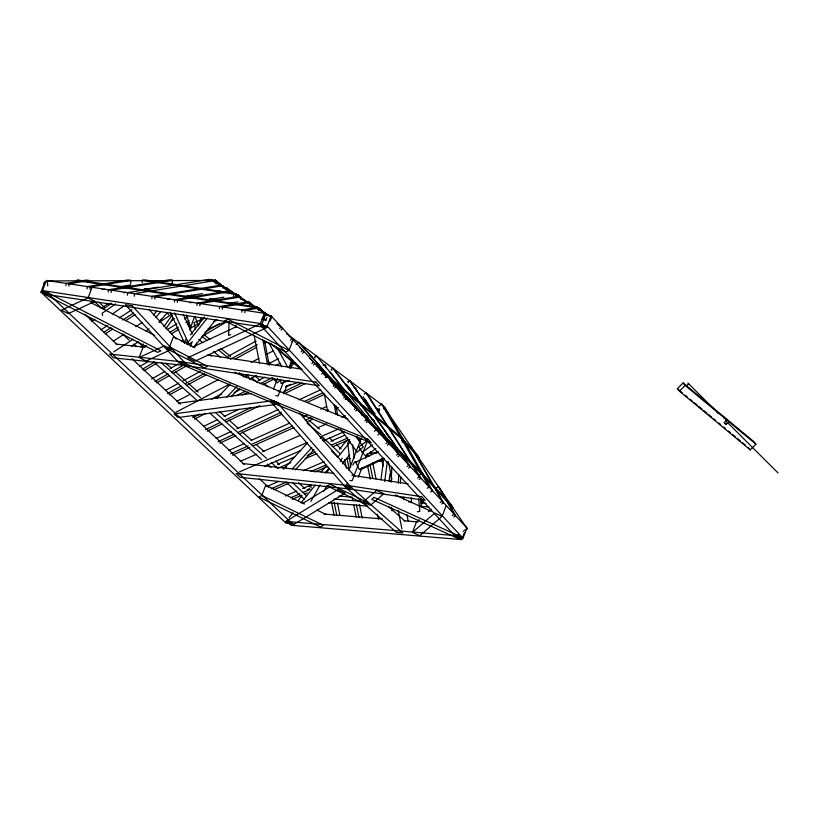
<?xml version="1.0" encoding="UTF-8"?>
<svg xmlns="http://www.w3.org/2000/svg" width="819" height="819" viewBox="0 0 819 819"><rect width="100%" height="100%" fill="white"/><g stroke="black" fill="none" stroke-linecap="round" stroke-linejoin="round"><path stroke-width="1.23" d="M229.095 321.754L228.624 335.432L230.702 334.602M236.056 327.549L236.138 325.061M290.95 368.345L291.175 362.551L294.871 362.848M325.624 367.598L325.706 365.274L323.239 365.079M391.072 482.258L391.871 467.219M398.3 483.405L398.761 474.631M400.389 483.015L400.726 476.75M65.97 285.677L66.114 283.384L86.476 280.067L89.404 280.518L69.042 283.824L68.898 286.118M87.111 288.861L87.254 286.568L127.979 279.955L130.907 280.395L130.692 283.835M90.039 289.302L90.182 287.008L130.907 280.395M108.251 292.055L108.395 289.762L169.482 279.832L172.41 280.272L172.205 283.722M111.179 292.496L111.323 290.202L172.41 280.272M127.436 295.198L127.59 292.649L209.04 279.422L215.868 280.456L215.714 283.005M134.265 296.232L134.418 293.683L215.868 280.456M142.168 282.606L142.301 280.313L144.799 279.903L236.159 293.683L236.015 295.976M151.904 298.638L152.047 296.345L219.922 285.319L222.85 285.759L222.707 288.053M154.832 299.078L154.975 296.785L222.85 285.759M174.406 302.027L174.549 299.734L228.849 290.919L231.777 291.359L231.634 293.652M177.334 302.477L177.477 300.174L231.777 291.359M196.918 305.426L197.051 303.132L237.776 296.519L240.704 296.959L240.571 299.252M199.846 305.866L199.979 303.573L240.704 296.959M219.42 308.824L219.564 306.531L246.714 302.119L249.641 302.559L249.498 304.852M222.348 309.265L222.492 306.971L249.641 302.559M233.446 297.532L233.661 294.093L236.159 293.683M241.922 312.213L242.066 309.92L255.641 307.719L258.569 308.159L258.425 310.452M244.85 312.653L244.994 310.36L258.569 308.159M188.79 344.881L186.814 343.867L187.029 341.349M380.927 479.873L383.773 458.558M384.695 481.5L387.377 461.435M389.035 481.234L390.039 473.71M40.95 292.137L47.451 292.833L292.403 523.75L285.903 523.054L40.95 292.137L44.891 281.92M42.486 290.632L46.427 280.415L266.032 313.534L262.09 323.761L265.52 327.467L45.915 294.349L42.486 290.632L262.09 323.761M88.063 297.85L94.973 301.402L68.233 313.657L61.312 310.104L88.063 297.85L92.004 287.623M139.117 357.504L164.465 345.884L171.386 349.437L146.028 361.056L139.117 357.504L143.059 347.276L146.519 345.69M169.533 346.908L207.494 366.328L204.279 367.833L166.318 348.413L169.533 346.908L173.474 336.691L194.697 347.543M184.51 342.966L185.893 339.394M189.578 329.852L194.635 316.728M190.428 346.386L192.27 341.615M198.249 326.116L201.474 317.762M216.103 284.05L216.984 281.777L227.221 289.414M195.229 346.519L196.611 342.946M212.715 301.197L213.636 298.812M260.34 323.843L267.27 327.385L194.656 361.333L187.715 357.79L260.34 323.843L264.281 313.616L268.243 315.643M264.046 319.615L265.776 320.505L266.953 317.434M271.161 315.909L466.932 527.999L462.991 538.216L267.219 326.126L271.161 315.909L267.752 315.397M273.515 388.994L277.631 378.337M289.005 350.419L227.999 319.215L224.785 320.72L285.79 351.924L289.005 350.419L292.946 340.202M284.009 380.548L278.071 395.946L275.788 395.608M289.035 367.526L291.779 360.421M283.773 393.734L286.978 385.452M261.783 495.434L323.31 525.296L320.516 527.006L258.988 497.143L261.783 495.434L265.735 485.206L304.473 504.013M348.945 470.208L361.374 438.011M346.417 485.339L236.23 473.515L240.254 477.303L350.43 489.127L346.417 485.339L347.287 483.067M367.281 441.421L352.098 480.784L349.826 480.436M378.327 412.807L379.709 409.224L377.436 408.886M358.282 477.334L361.967 467.792M365.653 458.251L367.485 453.48M445.976 506.183L442.035 516.4L419.758 535.708L412.459 532.401L416.4 522.174L419.185 519.758M461.721 539.608L457.422 535.79L286.998 521.498L291.298 525.307L461.721 539.608L464.353 532.79M261.773 319.758L264.987 313.585L211.404 279.985L218.335 283.528L270.854 316.462M269.779 321.243L271.918 317.127L264.987 313.585M310.892 501.412L320.106 484.899M326.863 472.788L329.32 468.386M323.771 491.205L326.842 485.698M340.356 461.476L342.199 458.179M342.731 463.288L343.96 461.087M349.631 439.619L347.676 442.915L350.655 467.147M352.754 465.059L354.709 461.762L356.746 462.745M141.114 347.082L143.366 343.98M159.091 322.236L161.333 319.123M163.913 326.566L172.144 315.172M165.95 328.583L173.433 318.222M190.397 334.869L204.566 317.014M186.814 343.867L207.279 318.069M194.533 346.417L215.786 319.635M298.065 500.604L302.047 495.669M309.224 486.773L310.81 484.797M321.181 471.949L325.962 466.011M339.506 449.211L346.683 440.315M289.035 517.7L293.018 512.755M300.982 502.876L315.335 485.083M324.897 473.228L328.89 468.284M337.653 457.411L350.409 441.595M342.373 463.83L349.549 454.934M153.47 315.069L156.726 311.189M155.753 317.598L160.626 311.773M159.224 322.154L167.352 312.448M283.415 469.144L307.115 443.345M292.383 468.806L311.855 447.614M320.311 438.4L322.01 436.558L324.099 438.544L322.41 440.387M295.321 469.86L313.943 449.6M279.627 328.48L281.193 326.781L279.259 325.153M281.091 330.067L282.668 328.368L276.853 323.495M236.097 296.509L237.674 294.809L243.059 299.959M290.387 340.141L291.963 338.442L289.046 335.974M291.851 341.728L293.427 340.028M225.174 289.639L226.75 287.94L233.497 293.683M235.892 296.355L237.469 294.666L246.243 302.109M301.146 351.801L302.733 350.102L299.805 347.625M302.62 353.388L304.197 351.699L302.252 350.041M311.916 363.462L313.503 361.773L309.643 358.487M313.38 365.059L314.967 363.36L312.08 360.903M213.687 281.634L215.264 279.934L226.843 289.844M321.703 374.068L323.29 372.379L319.43 369.072M325.133 377.774L326.709 376.085L322.86 372.788M216.748 398.443L229.648 384.858M226.515 397.41L236.834 386.537M245.444 377.477L247.164 375.665L249.263 377.641M231.193 396.672L238.933 388.513M333.19 386.517L334.797 384.848L330.077 380.61M334.654 388.104L336.261 386.435L332.494 383.046M289.455 368.233L293.356 364.189L292.168 361.988M343.785 398.003L345.423 396.355L339.895 391.134M345.26 399.59L346.898 397.952L343.202 394.471M280.682 379.658L277.395 382.934L272.369 377.6M677.364 388.646L683.087 382.934L724.62 417.393L727.006 420.188L724.272 422.532L725.992 424.375L728.971 421.816L755.957 444.205L750.235 449.907L679.401 391.154L677.364 388.646L682.278 392.721M679.401 391.154L685.134 385.452L683.087 382.934M354.34 409.439L355.999 407.821M355.804 411.025L357.473 409.408L349.723 401.556M686.967 385.38L688.636 383.763L687.899 382.964M401.494 440.786L402.958 439.404M402.231 442.291L403.91 440.714L402.016 438.083L331.019 378.654L332.913 381.275L403.91 440.714M364.885 420.864L366.584 419.277M366.359 422.461L368.048 420.874L342.782 394.123M296.181 344.615L298.771 342.281L302.201 345.997L379.606 433.394L377.887 434.94M374.457 431.234L376.187 429.678L298.771 342.281M428.47 511.711L431.255 509.305M412.459 532.401L434.735 513.083L442.035 516.4M455.907 536.547L458.169 534.582M465.683 529.944L467.188 528.634L383.65 406.613M317.782 357.268L316.308 355.681L314.557 357.197L315.284 357.995M385.954 443.683L387.715 442.168M387.428 445.28L389.189 443.765L316.308 355.681M723.883 418.028L724.62 417.393M725.788 419.707L726.586 419.021L753.92 441.687L755.957 444.205M397.993 456.726L399.785 455.251L332.913 368.079L331.122 369.553L331.859 370.342M396.529 455.139L398.321 453.665L332.913 368.079M408.538 468.14L410.37 466.707L349.498 380.446L347.676 381.869L348.403 382.668M407.074 466.543L408.896 465.12L349.498 380.446M364.22 394.185L366.083 392.803L367.547 394.4L420.946 478.173L419.082 479.545M417.618 477.958L419.482 476.586L366.083 392.803M367.004 440.909L358.814 446.877L362.213 452.313L365.643 456.019L375.88 448.556M362.213 452.313L372.45 444.84M418.54 475.767L421.355 473.791L419.727 470.628L360.319 412.172L361.957 415.325M378.839 406.081L381.685 404.115L385.104 407.821L432.504 490.694L430.61 492.004M427.18 488.298L429.074 486.977L381.685 404.115M436.455 487.837L438.36 486.527L439.823 488.114L455.62 515.735L453.726 517.055M440.202 502.405L442.106 501.095L410.503 445.853L443.57 502.682L441.676 504.002M452.252 515.458L454.156 514.148L438.36 486.527M103.307 308.958L111.63 303.225M115.602 303.951L102.078 313.288L102.692 315.458M112.244 314.046L123.679 306.152M377.631 410.575L379.637 409.254M463.175 531.275L467.188 528.634M102.334 307.473L108.681 303.358M90.059 319.789L92.178 318.417M91.718 321.263L94.891 319.205M101.013 329.729L107.422 325.583M119.154 317.987L131.961 309.695M103.563 332.453L111.036 327.61M122.768 320.014L133.446 313.104M105.221 333.927L112.694 329.084M125.491 320.792L135.104 314.578M113.247 341.236L123.976 334.285M135.78 326.648L142.219 322.471M206.593 280.784L208.732 279.392M113.728 351.842L133.036 339.342M145.915 330.999L149.13 328.91M159.859 321.969L171.662 314.322M131.542 346.253L137.981 342.076M171.243 320.536L174.457 318.458M383.292 408.865L385.288 407.627L386.046 411.363M167.158 329.709L176.884 323.689M184.439 319.011L187.684 317.004M213.605 300.962L215.766 299.621M169.615 332.504L178.255 327.16M185.811 322.481L189.056 320.475M171.273 333.978L178.839 329.299M187.479 323.955L189.639 322.614M302.406 503.603L330.262 486.599M139.926 366.441L148.71 361.24M181.654 341.728L183.855 340.428M142.291 369.318L154.371 362.162M204.893 332.248L219.164 323.792M143.96 370.792L157.146 362.991M202.17 336.322L227.426 321.365M151.515 379.095L164.762 371.57M170.28 368.437L178.02 364.046M154.893 381.408L168.151 373.894M171.458 372.01L183.61 365.12M156.572 382.893L169.83 375.368M173.137 373.495L186.394 365.97M165.346 390.458L178.798 383.138M183.272 380.692L200.092 371.539M228.112 356.285L256.142 341.021M167.547 393.468L180.999 386.148M185.483 383.712L204.545 373.331M230.323 359.295L257.227 344.645M169.226 394.953L182.678 387.633M187.162 385.186L206.224 374.815M235.37 358.947L256.664 347.348M264.517 343.079L266.759 341.851M176.791 401.31L190.305 394.246M195.936 391.298L218.468 379.525M251.126 362.438L259.009 358.323M266.892 354.197L273.648 350.665M175.921 412.233L229.975 383.968M243.489 376.894L247.993 374.539M268.263 363.943L278.399 358.64M211.384 399.201L221.519 393.908M249.672 379.177L256.429 375.645M275.573 365.632L280.078 363.278M234.132 392.659L240.981 389.209M258.108 380.6L264.957 377.16M192.813 417.598L199.662 414.148M236.2 395.782L245.331 391.195M260.176 383.732L271.591 377.989M194.502 419.082L205.917 413.339M242.455 394.973L248.157 392.106M263.001 384.643L274.416 378.9M203.44 426.474L217.189 419.819M224.068 416.492L238.964 409.285M285.954 386.548L290.54 384.336M205.426 429.658L220.331 422.44M224.908 420.229L251.269 407.473M283.364 391.943L301.699 383.077M207.125 431.142L222.021 423.935M226.607 421.713L259.838 405.63M285.053 393.437L305.682 383.456M378.378 451.525L355.6 462.203L359.295 469.4L383.21 458.19M360.442 469.768L384.367 458.548M192.813 347.031L236.619 326.556M216.124 438.482L231.081 431.511M236.834 428.828L278.235 409.531M298.945 399.877L320.792 389.701M218.049 441.707L234.152 434.203M237.602 432.596L281.306 412.223M304.31 401.505L322.717 392.925M219.738 443.202L235.841 435.688M239.291 434.08L281.859 414.25M307.156 402.457L324.416 394.41M213.37 280.456L47.348 280.927L44.103 282.412L44.298 284.951M44.994 293.826L48.239 292.342M191.011 342.885L188.8 343.908L174.621 313.001M228.839 450.46L243.98 443.663M250.962 440.53L289.383 423.259M303.347 416.984L306.849 415.417M320.813 409.142L326.638 406.521M230.702 453.736L248.167 445.884M251.658 444.318L292.414 426.013M305.211 420.26L311.036 417.639M326.167 410.841L328.501 409.797M232.401 455.231L249.867 447.379M253.358 445.812L294.113 427.508M306.91 421.744L312.735 419.133M336.015 408.671L338.349 407.627M240.305 461.312L256.654 454.217M262.489 451.689L299.856 435.493M317.373 427.897L326.72 423.843M341.892 417.27L345.403 415.745M239.547 471.867L307.279 442.506M320.127 436.936L338.81 428.839M372.665 414.158L375.01 413.145M264.537 466.246L300.737 450.552M322.932 440.929L343.949 431.818M277.457 464.404L294.881 456.848M330.876 441.246L344.809 435.206M278.091 468.222L290.868 462.684M307.125 455.63L315.243 452.108M331.5 445.065L347.758 438.011M283.282 468.202L286.763 466.697M305.344 458.64L316.953 453.603M333.21 446.56L349.467 439.506M266.984 486.455L278.655 481.398M303.184 470.761L324.201 461.65M271.12 488.759L286.302 482.176M310.821 471.549L326.003 464.967M273.986 489.752L288.001 483.671M314.854 472.031L327.702 466.461M285.391 495.997L296.877 491.011M302.62 488.523L310.657 485.043L311.128 487.909M307.227 489.69L309.521 488.697M290.622 497.819L299.805 493.837M303.245 492.342L310.135 489.352M292.322 499.314L301.505 495.331M304.955 493.837L307.248 492.843M204.361 318.304L194.001 322.655L195.403 329.218M213.841 321.468L217.301 320.024M208.046 329.054L226.484 321.314M289.363 380.528L281.03 383.476L280.569 380.098M285.647 386.763L298.751 382.135M417.352 511.773L419.799 511.312L418.744 498.863M102.242 289.598L104.709 289.189M118.284 286.988L130.63 284.981M123.515 292.762L126.003 292.363M140.96 289.926L158.415 287.09M144.912 290.909L147.41 290.499M177.488 285.616L179.985 285.207M167.26 299.334L169.779 298.925M183.599 296.673L202.457 293.611M217.537 291.165L220.055 290.755M187.602 296.396L193.868 295.383M189.824 302.713L192.352 302.303M206.245 300.051L223.915 297.174M229.32 303.347L237.96 301.945M178.173 403.265L251.228 393.519M323.454 365.284L325.706 365.274M317.076 364.598L319.543 364.793M369.277 452.579L376.73 453.204M366.881 455.814L369.359 456.029M346.621 458.343L350.348 458.66M377.682 460.954L382.657 461.363M338.851 496.038L351.556 497.102M408.599 501.883L411.107 502.098M421.14 502.938L426.156 503.357M333.968 499.068L359.367 501.197M420.024 506.285L428.798 507.022M328.491 502.825L367.854 506.132M324.017 514.045L382.514 518.959M404.136 520.771L418.13 521.949M115.991 344.103L145.188 347.236M242.711 463.564L333.896 473.351M142.301 280.313L233.661 294.093M144.328 288.718L149.355 289.476M188.227 295.342L198.218 296.847M209.449 298.546L220.69 300.235M267.219 326.126L260.391 325.102L456.163 537.182L462.991 538.216M208.814 355.108L302.201 369.195M351.904 475.337L408.159 483.824M277.58 390.581L347.932 419M234.5 372.307L280.395 391.728M395.311 495.014L431.132 511.281M317.004 510.094L326.116 514.527M286.64 520.669L293.755 524.119M259.633 323.874L266.564 327.426M208.087 354.392L211.445 356.111M90.397 302.385L154.73 335.421M286.578 333.691L382.801 405.446M309.613 355.088L312.674 357.371M335.862 383.599L337.909 385.135M368.611 408.026L372.706 411.087M255.18 376.238L260.125 380.292M264.076 383.538L268.028 386.783M301.658 414.363L304.617 416.799M309.562 420.853L319.451 428.961M251.781 377.907L257.719 382.78M307.166 423.331L321.007 434.694M203.982 334.602L209.899 339.476M220.741 348.413L230.61 356.541M187.51 324.385L191.451 327.641M202.303 336.578L207.227 340.643M218.079 349.57L228.931 358.507M198.751 339.353L202.692 342.608M213.544 351.546L220.444 357.227M239.179 372.665L243.13 375.911M685.134 385.452L727.006 420.188M685.237 395.178L687.202 396.805M690.151 399.252L692.116 400.88M694.082 402.518L697.041 404.965M699.006 406.593L701.955 409.05M703.92 410.677L706.879 413.124M708.844 414.752L711.793 417.209M713.759 418.837L715.724 420.464M718.683 422.921L720.648 424.549M723.597 426.996L725.562 428.624M728.511 431.081L730.487 432.708M732.452 434.336L735.401 436.793M737.366 438.421L740.315 440.868M742.29 442.495L745.239 444.952M316.154 365.643L330.907 377.876L332.944 380.395L320.157 369.789M266.656 314.598L258.896 308.108L265.213 313.759M372.788 419.369L374.733 420.997M367.936 419.993L369.881 421.631M366.912 420.178L368.857 421.805M254.996 307.145L248.188 301.382L255.487 307.913M244.779 301.218L237.469 294.666M233.046 293.632L226.75 287.94M223.515 287.776L215.264 279.934M273.894 345.342L299.928 367.629M270.567 343.274L300.46 368.867M388.728 506.726L404.852 521.038M165.694 363.165L171.427 368.263M175.246 371.672L186.712 381.869M188.616 383.579L198.178 392.076M137.438 341.513L142.219 345.761M161.323 362.776L200.491 397.645M133.732 344.093L136.599 346.652M153.788 361.957L196.785 400.225M219.605 411.588L225.266 416.666M229.033 420.055L238.472 428.521M242.24 431.91L251.668 440.376M256.388 444.615L263.933 451.382M215.53 412.581L266.451 458.312M209.787 413.073L261.66 459.643M329.392 437.837L332.975 441.226M336.568 444.625L341.062 448.863M324.867 439.209L340.131 453.624M331.654 451.136L337.94 457.074M166.82 312.909L168.622 314.619M98.935 302.15L104.525 307.412M93.837 300.88L102.211 308.773M122.615 334.06L129.136 340.202M84.797 314.107L117.271 344.717M132.115 358.712L180.364 404.197M192.424 415.571L244.39 464.547M259.234 478.542L268.509 487.285M275.808 461.097L279.443 464.547M298.526 482.647L304.883 488.677M271.253 462.418L277.61 468.448M293.059 483.097L306.685 496.027M267.25 464.158L270.884 467.608M286.333 482.258L304.504 499.488M342.342 394.093L364.568 416.523L352.743 404.873M347.276 399.488L349.099 401.29M367.352 420.638L375.45 428.613M378.153 431.265L387.152 440.131M388.953 441.902L421.355 473.791M688.636 383.763L713.922 408.988M716.635 411.691L718.437 413.493M725.665 420.7L778.05 472.962M724.262 422.645L725.992 424.375M342.547 394.389L348.495 400.46M322.747 372.911L327.109 377.518M330.866 381.47L341.042 392.281M237.674 294.809L242.025 299.426M268.079 361.21L271.427 364.762M273.884 378.716L276.392 381.388M266.206 315.264L259.111 308.251L263.442 312.889M264.066 318.652L265.776 320.505M148.956 309.428L176.3 339.046M299.508 413.052L355.026 476.668M726.586 419.021L728.971 421.816M336.384 383.548L338.012 385.514M342.874 391.41L344.502 393.376M348.556 398.29L350.184 400.256M316.697 363.247L318.325 365.213M748.187 447.399L750.235 449.907M366.482 415.653L368.028 417.67M374.181 425.726L375.716 427.733M331.572 373.618L333.108 375.634M335.421 378.654L336.957 380.671M338.493 382.678L340.039 384.695M360.81 411.885L362.346 413.892M330.108 372.031L342.414 388.134M360.882 412.305L362.418 414.322M367.035 420.362L368.581 422.369M356.849 436.189L360.575 441.38M355.825 436.537L363.298 446.918L357.156 452.19L340.724 429.351M348.781 386.977L353.91 394.297M355.385 396.386L358.312 400.563M346.58 384.336L361.251 405.251M365.192 399.293L374.774 414.332M363.042 396.631L376.044 417.035M384.265 429.924L389.056 437.438M373.454 412.889L374.723 415.1M277.416 348.136L287.489 366.84M268.816 342.659L281.849 366.861M183.354 314.537L192.291 333.988M170.321 312.203L184.51 343.1M355.774 388.032L357.135 391.584M195.117 316.738L197.655 323.853L191.001 328.04L186.343 314.998M191.503 295.024L192.178 297.43M421.406 498.914L422.409 503.859M403.378 497.246L403.88 499.733M406.889 514.67L408.149 520.894M388.37 461.732L391.881 479.166M398.157 510.278L401.924 528.951M381.541 458.722L383.046 466.185M391.339 507.258L392.096 510.995M370.495 451.474L370.997 453.972M372.758 462.704L376.034 478.931M369.973 464.434L372.737 478.163M367.516 465.458L370.28 479.176M377.334 514.127L378.347 519.113M359.459 504.453L362.244 518.243M347.061 458.548L349.334 469.83M356.419 504.934L358.947 517.465M344.604 459.582L346.376 468.355M352.19 497.184L352.692 499.692M353.706 504.709L356.234 517.239M337.418 502.886L339.905 515.202M334.132 502.149L336.865 515.704M331.419 501.924L334.162 515.479M264.547 340.745L269.267 365.366M262.827 339.865L267.547 364.475M254.156 335.38L259.582 363.687M335.862 405.518L337.725 415.305M334.142 404.617L336.005 414.414M324.324 394.052L327.58 411.189M352.631 444.799L354.269 458.128M420.679 499.662L421.314 507.145M411.179 497.737L411.599 502.712M47.348 280.927L47.748 286.005M376.545 490.366L363.206 501.924L370.505 505.241L383.845 493.683L376.545 490.366M374.027 497.358L371.765 499.324L458.445 538.687L460.708 536.721L374.027 497.358M330.241 484.275L327.446 485.984L365.458 504.432L368.253 502.723L330.241 484.275M338.114 489.629L285.596 521.683L292.711 525.133L345.219 493.079L338.114 489.629M45.823 291.748L42.578 293.233L157.688 352.354L160.944 350.86L45.823 291.748M78.399 280.098L75.901 280.497L255.098 307.534L257.596 307.125L78.399 280.098M273.526 400.614L174.007 413.892L178.051 417.536L277.559 404.258L273.526 400.614M186.189 363.994L180.559 364.025L272.338 402.856L277.969 402.825L186.189 363.994M276.525 401.75L270.884 401.771L344.922 486.599L350.552 486.578L276.525 401.75M351.586 487.5L345.27 486.967L396.488 532.411L402.805 532.934L351.586 487.5M180.6 361.67L109.5 354.054L113.524 357.842L184.623 365.469L180.6 361.67M132.187 305.763L125.358 304.729L179.197 363.052L186.026 364.086L132.187 305.763M315.929 382.084L180.897 361.711L184.326 365.428L319.349 385.79L315.929 382.084M421.713 496.693L346.713 485.37L350.133 489.086L425.143 500.399L421.713 496.693M367.864 439.127L271.724 400.286L275.143 403.992L371.294 442.833L367.864 439.127M417.455 454.934L402.416 438.646L404.238 441.84L419.277 458.128L417.455 454.934M451.535 505.139L422.041 473.187L423.863 476.371L453.357 508.333L451.535 505.139"/></g></svg>
